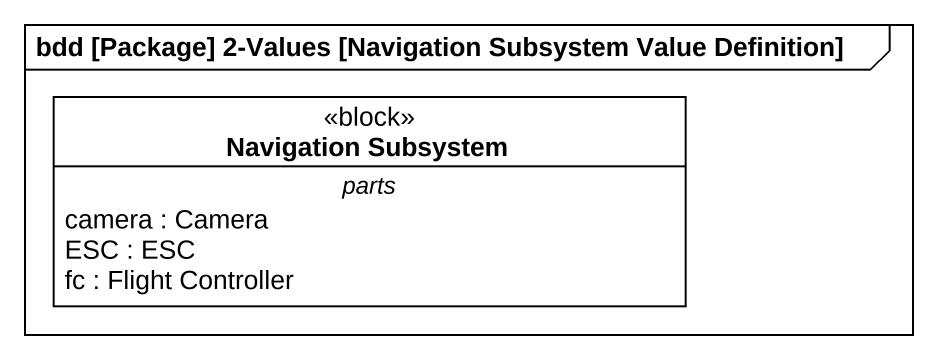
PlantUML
@startuml
mainframe bdd [Package] 2-Values [Navigation Subsystem Value Definition]
hide circle
hide empty members
class "Navigation Subsystem" as Navigation_Subsystem <<block>> {
  -- parts --
  camera : Camera
  ESC : ESC
  fc : Flight Controller
}
@enduml
